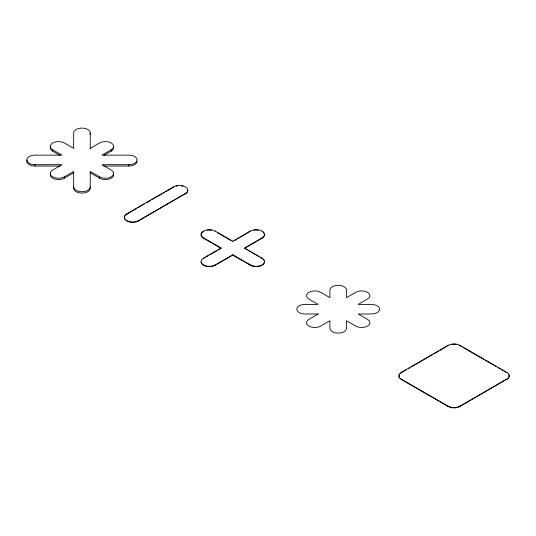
<?xml version="1.0" encoding="UTF-8"?>
<svg xmlns="http://www.w3.org/2000/svg" width="536" height="536" viewBox="0 0 536 536"><rect width="100%" height="100%" fill="white"/><g stroke="black" fill="none" stroke-linecap="round" stroke-linejoin="round"><path stroke-width="0.8" d="M90.242 148.365L99.529 142.998A8.288 4.784 0 0 1 111.247 142.998A8.288 4.784 0 0 1 111.247 149.765L111.247 151.119L104.098 155.246M90.242 148.901L90.242 132.854A8.288 4.784 0 0 0 81.954 128.071A8.288 4.784 0 0 0 73.666 132.854L73.666 148.365L64.38 142.998A8.288 4.784 0 0 0 52.662 142.998A8.288 4.784 0 0 0 52.662 149.765L61.948 155.125L35.088 155.125A8.288 4.784 0 0 0 26.8 159.909A8.288 4.784 0 0 0 35.088 164.693L61.948 164.693L52.662 170.059A8.288 4.784 0 0 0 52.662 176.82A8.288 4.784 0 0 0 64.38 176.82L73.666 171.46L73.666 188.324A8.288 4.784 0 0 0 81.954 193.107A8.288 4.784 0 0 0 90.242 188.324L90.242 171.46L99.529 176.82A8.288 4.784 0 0 0 111.247 176.82A8.288 4.784 0 0 0 111.247 170.059L101.954 164.693L128.821 164.693A8.288 4.784 0 0 0 137.109 159.909A8.288 4.784 0 0 0 128.821 155.125L101.954 155.125L111.247 149.765M50.518 173.557A8.288 4.784 0 0 0 54.377 178.937A8.288 4.784 0 0 0 64.38 178.173L73.666 172.813M126.784 213.864L173.651 186.809A8.288 4.784 0 0 1 185.369 186.809A8.288 4.784 0 0 1 185.369 193.57L138.496 220.966A8.288 4.784 0 0 1 126.784 220.966A8.288 4.784 0 0 1 126.784 214.206L126.784 213.864A8.288 4.784 0 0 0 126.784 220.631A8.288 4.784 0 0 0 138.496 220.631L185.369 193.57M126.784 214.206L136.626 208.524M138.033 207.707L144.358 203.72M146.429 202.863L150.562 200.477M151.936 199.68L156.077 196.953M156.78 196.886L161.698 194.045M163.105 193.235L164.512 192.424M165.919 191.607L172.947 187.553M203.506 238.205L203.506 237.863A8.288 4.784 0 0 1 203.506 231.103A8.288 4.784 0 0 1 215.217 231.103L232.798 241.247L250.372 231.103A8.288 4.784 0 0 1 262.091 231.103A8.288 4.784 0 0 1 262.091 237.863L244.517 248.014L262.091 258.158A8.288 4.784 0 0 1 262.091 264.925A8.288 4.784 0 0 1 250.372 264.925L232.798 254.781L215.217 264.925A8.288 4.784 0 0 1 203.506 264.925A8.288 4.784 0 0 1 203.506 258.158L221.08 248.014L221.08 248.349L203.506 238.205A8.288 4.784 0 0 1 203.506 231.438M205.61 257.28L203.506 258.499L203.506 258.158M207.017 256.469L208.424 255.659M209.831 254.848L216.859 250.788M218.266 249.977L220.376 248.758M234.909 240.369L236.309 239.559M237.716 238.748L239.123 237.937M240.53 237.12L250.372 231.103M201.074 261.883A8.288 4.784 0 0 0 206.193 266.298A8.288 4.784 0 0 0 215.217 265.266L232.798 255.116L250.372 265.266A8.288 4.784 0 0 0 262.091 265.266A8.288 4.784 0 0 0 262.091 258.499L262.091 258.158M244.517 248.349L262.091 238.205A8.288 4.784 0 0 0 262.091 231.438M401.317 379.475L401.317 379.133A8.288 4.784 0 0 1 401.317 372.366L448.19 345.311A8.288 4.784 0 0 1 459.901 345.311L506.775 372.366A8.288 4.784 0 0 1 506.775 379.133L459.901 406.529A8.288 4.784 0 0 1 448.19 406.529L401.317 379.475A8.288 4.784 0 0 1 398.965 375.468M400.606 373.177A8.288 4.784 0 0 1 401.317 372.708L406.368 369.793M408.533 368.547L409.973 367.709M411.413 366.879L432.324 354.805M433.765 353.974L438.817 351.06M440.257 350.229L448.19 345.311M401.317 379.133L448.19 406.194A8.288 4.784 0 0 0 459.901 406.194L506.775 379.133M27.081 160.023A8.288 4.784 0 0 0 35.088 166.046L60.32 166.046M103.582 166.046L128.821 166.046A8.288 4.784 0 0 0 137.109 161.262M459.091 345.238A8.288 4.784 0 0 1 459.901 345.646L461.349 346.477M462.789 347.315L483.7 359.388M485.14 360.219L493.797 365.21M495.237 366.048L496.678 366.879M498.118 367.709L500.282 368.962M501.723 369.793L503.17 370.624M504.611 371.455L506.775 372.708L506.775 372.366M217.328 232.658L230.688 240.369M245.213 248.758L247.324 249.977M248.731 250.788L250.138 251.598M251.545 252.409L258.573 256.469M259.98 257.28L261.387 258.091M203.506 237.863L221.08 248.014M50.518 146.496A8.288 4.784 0 0 0 52.662 151.119L59.804 155.246M90.242 172.813L99.529 178.173A8.288 4.784 0 0 0 109.532 178.937A8.288 4.784 0 0 0 113.391 173.557M459.901 345.311L459.901 345.646M459.901 406.194L459.901 406.529M448.19 406.194L448.19 406.529M401.317 372.366L401.317 372.708M262.091 237.863L262.091 238.205M250.372 264.925L250.372 265.266M232.798 241.247L232.798 241.589M232.798 254.781L232.798 255.116M215.217 231.103L215.217 231.438M215.217 264.925L215.217 265.266M173.651 186.809L173.651 187.144M167.795 203.72L167.795 204.055M156.077 210.481L156.077 210.822M138.496 220.631L138.496 220.966M128.821 164.693L128.821 166.046M99.529 176.82L99.529 178.173M64.38 176.82L64.38 178.173M52.662 149.765L52.662 151.119M35.088 164.693L35.088 166.046M207.218 230.199A8.288 4.784 0 0 1 211.506 230.199M254.084 230.199A8.288 4.784 0 0 1 258.372 230.199M187.513 189.288A8.288 4.784 0 0 1 185.369 193.911M176.009 186.193A8.288 4.784 0 0 1 177.362 185.905M181.65 185.905A8.288 4.784 0 0 1 183.011 186.193M89.954 132.968A8.288 4.784 0 0 1 90.242 134.208M113.391 146.496A8.288 4.784 0 0 1 111.247 151.119M451.902 344.407A8.288 4.784 0 0 1 456.19 344.407M508.57 374.262A8.288 4.784 0 0 1 506.775 379.475M399.173 374.852A8.288 4.784 0 0 1 399.521 374.262M90.242 186.97A8.288 4.784 0 0 1 81.954 191.754A8.288 4.784 0 0 1 73.666 186.97M318.196 313.989L308.904 319.356A8.288 4.784 0 0 0 308.904 326.116A8.288 4.784 0 0 0 320.622 326.116L329.915 320.756L329.915 328.34A8.288 4.784 0 0 0 338.196 333.124A8.288 4.784 0 0 0 346.484 328.34L346.484 320.756L355.777 326.116A8.288 4.784 0 0 0 367.495 326.116A8.288 4.784 0 0 0 367.495 319.356L358.202 313.989L371.341 313.989A8.288 4.784 0 0 0 379.629 309.205A8.288 4.784 0 0 0 371.341 304.421L358.202 304.421L367.495 299.061A8.288 4.784 0 0 0 367.495 292.294A8.288 4.784 0 0 0 355.777 292.294L346.484 297.654L346.484 290.07A8.288 4.784 0 0 0 338.196 285.286A8.288 4.784 0 0 0 329.915 290.07L329.915 297.654L320.622 292.294A8.288 4.784 0 0 0 308.904 292.294A8.288 4.784 0 0 0 308.904 299.061L318.196 304.421L305.058 304.421A8.288 4.784 0 0 0 296.77 309.205A8.288 4.784 0 0 0 305.058 313.989L318.196 313.989"/></g></svg>
